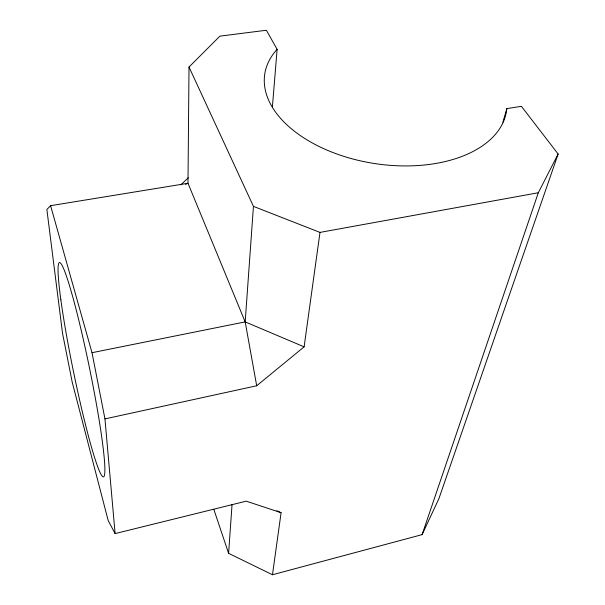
<?xml version="1.0" encoding="UTF-8"?>
<svg xmlns="http://www.w3.org/2000/svg" width="605" height="605" viewBox="0 0 605 605"><rect width="100%" height="100%" fill="white"/><g stroke="black" fill="none" stroke-linecap="round" stroke-linejoin="round"><path stroke-width="0.91" d="M272.477 574.75L422.101 534.631L438.875 498.739L558.135 154.018L521.397 106.321L506.816 108.613A122.278 71.844 8.7 0 1 354.507 159.425A122.278 71.844 8.7 0 1 277.12 49.345L266.382 30.25L219.902 36.149L189.01 67.026L187.989 183.277L245.176 321.89L256.702 385.771L104.952 418.894L115.109 533.602L246.235 501.167L281.091 512.715L272.477 574.75L228.599 553.333L213.852 509.47M228.599 553.333L232.07 504.313M558.135 154.018L538.306 192.745L319.992 232.403L304.111 346.839L245.176 321.89L253.45 206.373L189.01 67.026M272.416 106.684L277.12 49.345M502.906 122.233L506.816 108.613M422.101 534.631L538.306 192.745M185.546 184.389L187.989 183.277L50.601 205.685L46.865 209.489L62.512 333.196L72.222 382.224L108.197 520.602L115.109 533.602M180.782 184.88L188.231 177.817M256.702 385.771L304.111 346.839M50.601 205.685L92.013 352.7L245.176 321.89M253.45 206.373L319.992 232.403M276.878 510.741L281.091 512.715M92.013 352.7L104.952 418.894M60.848 299.777A109.369 8.205 78.4 0 0 101.315 474.88A109.369 8.205 78.4 0 0 82.076 334.013A109.369 8.205 78.4 0 0 60.848 299.777"/></g></svg>
